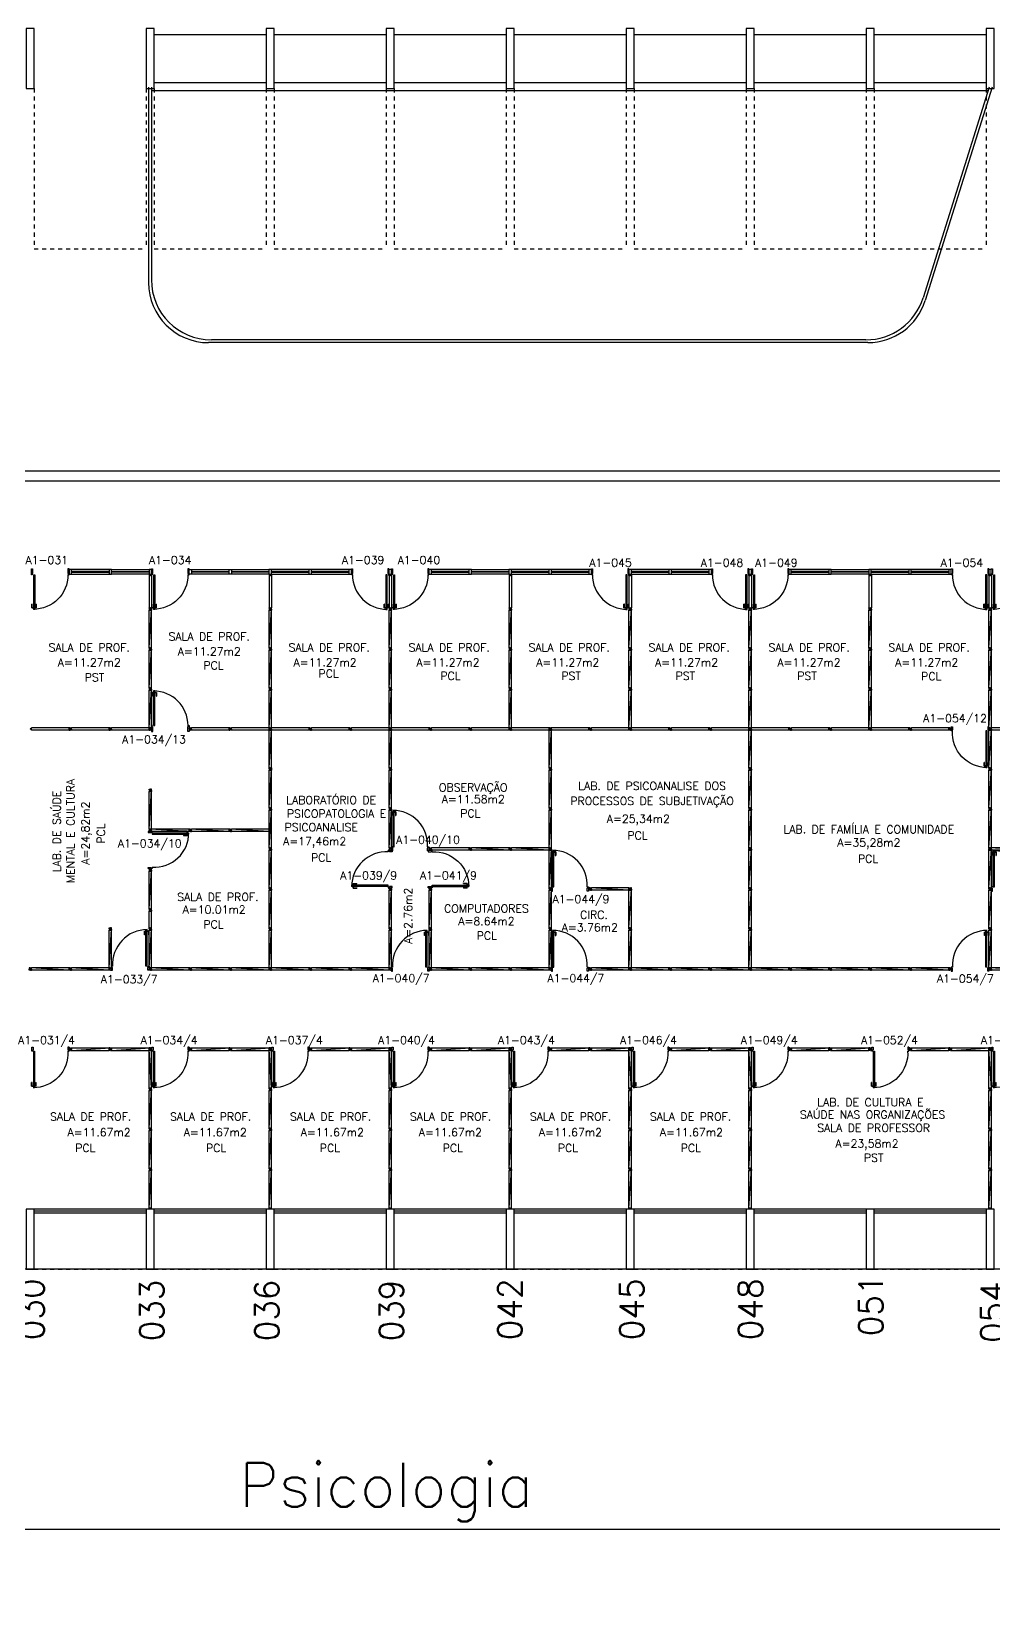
# Model space of a CAD drawing. Extents: x -31 to 207, y 425 to 518.
# Drawn here: x 12.32 to 36.37, y 427.33 to 466.76 of the extents above; entities that cross this region are included whole.
import ezdxf
from ezdxf.enums import TextEntityAlignment as Align

# ---------------------------------------------------------------- set-up
doc = ezdxf.new("R2010")
doc.units = 0
doc.header["$LTSCALE"] = 0.01
doc.header["$MEASUREMENT"] = 0
doc.header["$PDMODE"] = 34
doc.linetypes.add('HIDDEN2', pattern=[0.1875, 0.125, -0.0625])
doc.layers.get('0').update_dxf_attribs({"linetype": 'CONTINUOUS'})
doc.layers.get('DEFPOINTS').update_dxf_attribs({"linetype": 'CONTINUOUS'})
for name, color, linetype in [('AREA', 2, 'CONTINUOUS'), ('BANC', 2, 'CONTINUOUS'), ('DIV', 2, 'CONTINUOUS'), ('ESQ', 1, 'CONTINUOUS'), ('ESTR', 3, 'CONTINUOUS'), ('NOPILAR1', 2, 'CONTINUOUS'), ('PISO', 1, 'CONTINUOUS'), ('PROJ', 1, 'HIDDEN2'), ('TEXT_CENTRO_CUSTO', 1, 'CONTINUOUS'), ('TEXTO', 2, 'CONTINUOUS'), ('TEXTO-ENDEREÇO', 2, 'CONTINUOUS'), ('TEXTOCENTROCUSTO', 2, 'CONTINUOUS')]:
    doc.layers.add(name, color=color, linetype=linetype)
doc.styles.add('1', font='romans.shx')
doc.styles.add('NOPILAR', font='simplex.shx', dxfattribs={"height": 0.6})
doc.styles.add('UNB-100', font='simplex.shx', dxfattribs={"height": 0.2})
doc.styles.add('UNB-100-1', font='simplex.shx', dxfattribs={"height": 0.2})
doc.dimstyles.new('1-600', dxfattribs={"dimtxt": 1.1, "dimasz": 2.5, "dimexe": 2, "dimexo": 4, "dimgap": 0.2, "dimtad": 1, "dimdec": 0, "dimzin": 4, "dimdsep": 46, "dimlunit": 6, "dimtxsty": '1', "dimblk1": 'NONE', "dimblk2": 'NONE', "dimsah": 1, "dimcen": 0, "dimclrd": 2, "dimclre": 2, "dimclrt": 2, "dimadec": 0, "dimazin": 0, "dimtfac": 1, "dimtdec": 0, "dimtmove": 2, "dimatfit": 3, "dimldrblk": 'NONE', "dimfxl": 0, "dimtolj": 1, "dimtzin": 0, "dimarcsym": 0})

# ---------------------------------------------------------------- blocks, each defined once
blk = doc.blocks.new('PILAR-SLS')
for points in [[(0.003, -44.497), (0.203, -44.497), (0.203, -42.997), (0.003, -42.997)], [(0.003, -72.501), (0.003, -74.001), (0.203, -74.001), (0.203, -72.501)]]:
    blk.add_lwpolyline(points, close=True)
blk = doc.blocks.new('PDV2E-SLS')
at = {"layer": 'DIV'}
for p, q in [((0.023, 0.925), (0.063, 0.925)), ((0.023, 0.925), (0.023, 0.835)), ((0.033, 0.835), (0.023, 0.835)), ((0.033, 0.915), (0.063, 0.915)), ((0.033, 0.915), (0.033, 0.835)), ((0.065, 0.05), (0.065, 0.965)), ((0.095, 0.965), (0.065, 0.965)), ((0.095, 0.05), (0.095, 0.965)), ((0.138, 0.925), (0.097, 0.925)), ((0.128, 0.915), (0.097, 0.915)), ((0.128, 0.915), (0.128, 0.835)), ((0.128, 0.835), (0.137, 0.835)), ((0.138, 0.925), (0.138, 0.835)), ((0.049, 0.05), (0.029, 0.05)), ((0.029, 0.05), (0.029, 0.035)), ((0.029, 0.035), (0.029, -0.035)), ((0.049, 0.02), (0.049, 0.05)), ((0.049, 0.02), (0.059, 0.02)), ((0.059, -0.05), (0.059, 0.02)), ((0.065, 0.05), (0.095, 0.05)), ((0.928, -0.05), (0.928, 0.02)), ((0.938, 0.02), (0.928, 0.02)), ((0.938, 0.05), (0.958, 0.05)), ((0.938, 0.02), (0.938, 0.05)), ((0.958, 0.05), (0.958, 0.035)), ((0.958, 0.035), (0.958, -0.035)), ((0.029, -0.035), (0.029, -0.05)), ((0.029, -0.05), (0.059, -0.05)), ((0.958, -0.05), (0.928, -0.05)), ((0.958, -0.035), (0.958, -0.05))]:
    blk.add_line(p, q, dxfattribs=at)
blk.add_arc((0.062, 0.1), 0.865, 356.6786, 90, dxfattribs=at)
blk = doc.blocks.new('DIV-SLS')
for p, q in [((-0.0051, 0), (0.0051, 0)), ((0, -0.0051), (0, 0.0051)), ((0.0205, 0.006), (0.03, 0.006)), ((0.0205, -0.006), (0.0205, 0.006)), ((0.03, 0.03), (0.97, 0.03)), ((0.03, 0.03), (0.03, -0.03)), ((0.03, 0.009), (0.03, 0.027)), ((0.03, 0.005), (0.03, -0.005)), ((0.97, 0.03), (0.97, -0.03)), ((0.9795, 0.006), (0.97, 0.006)), ((0.97, 0.005), (0.97, -0.005)), ((0.9795, -0.006), (0.9795, 0.006)), ((1.0051, 0), (0.9949, 0)), ((0.9949, 0), (1.0051, 0)), ((1, -0.0051), (1, 0.0051)), ((0.0205, -0.006), (0.03, -0.006)), ((0.03, -0.03), (0.03, -0.009)), ((0.03, -0.009), (0.03, -0.027)), ((0.03, -0.03), (0.97, -0.03)), ((0.9795, -0.006), (0.97, -0.006))]:
    blk.add_line(p, q)
blk = doc.blocks.new('DIVMT-SLS')
for p, q in [((-0.03, 0.03), (-0.03, 0.006)), ((-0.008, 0.03), (-0.03, 0.03)), ((-0.0185, 0.006), (-0.03, 0.006)), ((-0.0185, -0.006), (-0.0185, 0.006)), ((-0.008, 0.03), (-0.008, 0.02)), ((-0.008, 0.02), (0.008, 0.02)), ((-0.0051, 0), (0.0051, 0)), ((0.0051, 0), (-0.0051, 0)), ((-0.0051, 0), (0.0051, 0)), ((0.97, -0.03), (0, 0.03)), ((0, -0.0051), (0, 0.0051)), ((0, 0.0051), (0, -0.0051)), ((0.008, 0.03), (0.008, 0.02)), ((0.008, 0.03), (0.03, 0.03)), ((0.0205, 0.006), (0.03, 0.006)), ((0.0205, -0.006), (0.0205, 0.006)), ((0.0205, 0.006), (0.0205, -0.006)), ((0.0205, 0.006), (0.03, 0.006)), ((0.97, 0.03), (0.03, 0.03)), ((0.03, 0.006), (0.03, 0.03)), ((0.03, -0.03), (0.03, 0.03)), ((0.03, -0.005), (0.03, 0.005)), ((0.97, 0.03), (0.97, 0.009)), ((0.97, 0.009), (0.97, 0.027)), ((0.9795, 0.006), (0.97, 0.006)), ((0.97, -0.005), (0.97, 0.005)), ((0.9795, 0.006), (0.9795, -0.006)), ((1.0051, 0), (0.9949, 0)), ((1, 0.0051), (1, -0.0051)), ((-0.0185, -0.006), (-0.03, -0.006)), ((-0.03, -0.03), (-0.03, -0.006)), ((-0.008, -0.03), (-0.03, -0.03)), ((-0.008, -0.03), (-0.008, -0.02)), ((-0.008, -0.02), (0.008, -0.02)), ((0.008, -0.03), (0.008, -0.02)), ((0.008, -0.03), (0.03, -0.03)), ((0.0205, -0.006), (0.03, -0.006)), ((0.0205, -0.006), (0.03, -0.006)), ((0.03, -0.006), (0.03, -0.03)), ((0.97, -0.03), (0.03, -0.03)), ((0.9795, -0.006), (0.97, -0.006)), ((0.97, -0.009), (0.97, -0.027))]:
    blk.add_line(p, q)
blk = doc.blocks.new('PDV1E-SLS')
at = {"layer": 'DIV'}
for p, q in [((-0.94, 0.075), (-0.91, 0.075)), ((-0.94, 0.06), (-0.94, 0.075)), ((-0.94, -0.06), (-0.94, 0.06)), ((-0.91, 0.075), (-0.91, -0.045)), ((0, 0.075), (-0.03, 0.075)), ((-0.03, 0.075), (-0.03, -0.045)), ((0, 0.06), (0, 0.075)), ((0, -0.06), (0, 0.06)), ((0, 0), (0.012, 0)), ((-0.94, -0.075), (-0.94, -0.06)), ((-0.92, -0.075), (-0.94, -0.075)), ((-0.92, -0.045), (-0.92, -0.075)), ((-0.92, -0.045), (-0.91, -0.045)), ((-0.082, -0.075), (-0.082, -0.94)), ((-0.052, -0.075), (-0.082, -0.075)), ((-0.052, -0.075), (-0.052, -0.94)), ((-0.02, -0.045), (-0.03, -0.045)), ((-0.02, -0.045), (-0.02, -0.075)), ((-0.02, -0.075), (0, -0.075)), ((0, -0.075), (0, -0.06)), ((-0.114, -0.81), (-0.124, -0.81)), ((-0.124, -0.9), (-0.124, -0.81)), ((-0.124, -0.9), (-0.084, -0.9)), ((-0.114, -0.89), (-0.114, -0.81)), ((-0.114, -0.89), (-0.084, -0.89)), ((-0.082, -0.94), (-0.052, -0.94)), ((-0.019, -0.89), (-0.049, -0.89)), ((-0.009, -0.9), (-0.049, -0.9)), ((-0.019, -0.81), (-0.009, -0.81)), ((-0.019, -0.89), (-0.019, -0.81)), ((-0.009, -0.9), (-0.009, -0.81))]:
    blk.add_line(p, q, dxfattribs=at)
blk.add_arc((-0.048, -0.075), 0.865, 180, 270, dxfattribs=at)
blk = doc.blocks.new('MTINI-SLS')
for p, q in [((-0.005, 0), (0.005, 0)), ((0, 0.001), (0, 0.02)), ((0.008, 0.02), (0, 0.02)), ((0, -0.005), (0, 0.005)), ((0, -0.02), (0, 0.001)), ((0.008, 0.03), (0.03, 0.03)), ((0.008, 0.03), (0.008, 0.02)), ((0.02, 0.006), (0.02, -0.006)), ((0.02, 0.006), (0.03, 0.006)), ((0.02, -0.004), (0.02, 0.004)), ((0.023, 0.006), (0.03, 0.006)), ((0.03, 0.006), (0.03, 0.03)), ((0, -0.02), (0.008, -0.02)), ((0.008, -0.03), (0.008, -0.02)), ((0.008, -0.03), (0.03, -0.03)), ((0.02, -0.006), (0.03, -0.006)), ((0.023, -0.006), (0.03, -0.006)), ((0.03, -0.006), (0.03, -0.03))]:
    blk.add_line(p, q)
blk = doc.blocks.new('A$C4205519C')
at = {"layer": 'DIV'}
for p, q in [((0, 0.038), (0, 0.06)), ((0.024, 0.06), (0, 0.06)), ((0, 0.038), (0.01, 0.038)), ((0, 0.022), (0, 0)), ((0, 0.022), (0.01, 0.022)), ((0, 0), (0.024, 0)), ((0.01, 0.022), (0.01, 0.038)), ((0.024, 0.051), (0.024, 0.06)), ((0.024, 0.051), (0.024, 0.06)), ((0.024, 0.051), (0.036, 0.051)), ((0.036, 0.051), (0.024, 0.051)), ((0.036, 0.012), (0.024, 0.012)), ((0.024, 0.012), (0.024, 0)), ((0.025, 0.03), (0.035, 0.03)), ((0.035, 0.03), (0.025, 0.03)), ((0.03, 0.025), (0.03, 0.035)), ((0.03, 0.035), (0.03, 0.025)), ((0.03, 0.025), (0.03, 0.035)), ((0.036, 0.051), (0.036, 0.06)), ((0.036, 0.051), (0.036, 0.06)), ((0.036, 0.06), (0.06, 0.06)), ((0.036, 0.012), (0.036, 0)), ((0.06, 0), (0.036, 0)), ((0.05, 0.022), (0.05, 0.038)), ((0.06, 0.038), (0.05, 0.038)), ((0.06, 0.022), (0.05, 0.022)), ((0.06, 0.038), (0.06, 0.06)), ((0.06, 0.022), (0.06, 0))]:
    blk.add_line(p, q, dxfattribs=at)
blk = doc.blocks.new('PDV2D-SLS')
at = {"layer": 'DIV'}
for p, q in [((0.03, 0.05), (0.06, 0.05)), ((0.03, 0.035), (0.03, 0.05)), ((0.03, -0.035), (0.03, 0.035)), ((0.06, 0.05), (0.06, -0.02)), ((0.941, 0.05), (0.941, -0.02)), ((0.971, 0.05), (0.941, 0.05)), ((0.971, 0.035), (0.971, 0.05)), ((0.971, -0.035), (0.971, 0.035)), ((0.03, -0.05), (0.03, -0.035)), ((0.05, -0.05), (0.03, -0.05)), ((0.05, -0.02), (0.06, -0.02)), ((0.05, -0.02), (0.05, -0.05)), ((0.079, -0.05), (0.109, -0.05)), ((0.079, -0.05), (0.079, -0.965)), ((0.109, -0.05), (0.109, -0.965)), ((0.951, -0.02), (0.941, -0.02)), ((0.951, -0.02), (0.951, -0.05)), ((0.951, -0.05), (0.971, -0.05)), ((0.971, -0.05), (0.971, -0.035)), ((0.036, -0.925), (0.036, -0.835)), ((0.046, -0.835), (0.036, -0.835)), ((0.036, -0.925), (0.076, -0.925)), ((0.046, -0.915), (0.046, -0.835)), ((0.046, -0.915), (0.076, -0.915)), ((0.109, -0.965), (0.079, -0.965)), ((0.141, -0.915), (0.111, -0.915)), ((0.151, -0.925), (0.111, -0.925)), ((0.141, -0.915), (0.141, -0.835)), ((0.141, -0.835), (0.151, -0.835)), ((0.151, -0.925), (0.151, -0.835))]:
    blk.add_line(p, q, dxfattribs=at)
blk.add_arc((0.076, -0.1), 0.865, 270, 3.3214, dxfattribs=at)
blk = doc.blocks.new('MTT-SLS')
for p, q in [((-0.008, 0.03), (-0.03, 0.03)), ((-0.03, 0.03), (-0.03, 0.006)), ((-0.0185, 0.006), (-0.03, 0.006)), ((-0.0185, -0.006), (-0.0185, 0.006)), ((-0.008, 0.03), (-0.008, 0.02)), ((-0.008, 0.02), (0.008, 0.02)), ((-0.0051, 0), (0.0051, 0)), ((0, -0.0051), (0, 0.0051)), ((0.008, 0.03), (0.03, 0.03)), ((0.008, 0.03), (0.008, 0.02)), ((0.0205, -0.006), (0.0205, 0.006)), ((0.0205, 0.006), (0.03, 0.006)), ((0.03, 0.006), (0.03, 0.03)), ((-0.03, -0.03), (-0.03, -0.006)), ((-0.0185, -0.006), (-0.03, -0.006)), ((-0.008, -0.03), (-0.03, -0.03)), ((-0.008, -0.02), (0.008, -0.02)), ((-0.008, -0.03), (-0.008, -0.02)), ((0.008, -0.03), (0.008, -0.02)), ((0.008, -0.03), (0.03, -0.03)), ((0.0205, -0.006), (0.03, -0.006)), ((0.03, -0.006), (0.03, -0.03))]:
    blk.add_line(p, q)
blk = doc.blocks.new('*D41')
at = {"color": 2, "linetype": 'ByBlock'}
for p, q in [((-17.81, 431.827), (-17.81, 427.327)), ((60.19, 431.827), (60.19, 427.327)), ((60.19, 429.327), (-17.81, 429.327))]:
    blk.add_line(p, q, dxfattribs=at)
at = {"layer": 'DEFPOINTS', "color": 0, "linetype": 'ByBlock'}
for p in [(-17.81, 435.827), (60.19, 435.827), (-17.81, 429.327)]:
    blk.add_point(p, dxfattribs=at)
at = {"color": 2, "linetype": 'ByBlock', "insert": (21.19, 430.26), "char_height": 1.1, "attachment_point": 5, "rotation": 360, "style": '1'}
blk.add_mtext('\\A1;Psicologia', dxfattribs=at)
blk = doc.blocks.new('_NONE')
at = {"color": 0, "linetype": 'ByBlock'}
blk.add_circle((0, 0), 0.25, dxfattribs=at)

msp = doc.modelspace()

# ---------------------------------------------------------------- linework, layer by layer
at = {"layer": 'BANC'}
for p, q in [((198.406, 455.772), (-17.61, 455.772)), ((198.406, 455.522), (-17.61, 455.522))]:
    msp.add_line(p, q, dxfattribs=at)
at = {"layer": 'DIV'}
for p, q in [((13.259, 453.317), (13.259, 453.198)), ((13.319, 453.317), (13.259, 453.317)), ((13.259, 453.317), (13.259, 453.198)), ((13.319, 453.317), (13.259, 453.317)), ((13.259, 453.197), (13.319, 453.197)), ((13.259, 453.197), (13.319, 453.197)), ((13.259, 453.197), (13.319, 453.197)), ((13.319, 453.197), (13.319, 453.317)), ((13.319, 453.197), (13.319, 453.317)), ((13.319, 453.251), (14.259, 453.251)), ((13.319, 453.197), (14.259, 453.197)), ((14.259, 453.317), (13.32, 453.317)), ((14.259, 453.263), (13.32, 453.263)), ((14.259, 453.317), (14.259, 453.198)), ((14.319, 453.317), (14.259, 453.317)), ((14.259, 453.317), (14.259, 453.198)), ((14.319, 453.317), (14.259, 453.317)), ((14.259, 453.197), (14.319, 453.197)), ((14.259, 453.197), (14.319, 453.197)), ((14.259, 453.197), (14.319, 453.197)), ((14.319, 453.197), (14.319, 453.317)), ((14.319, 453.197), (14.319, 453.317)), ((14.319, 453.317), (15.258, 453.317)), ((14.319, 453.263), (15.258, 453.263)), ((15.259, 453.251), (14.319, 453.251)), ((15.259, 453.197), (14.319, 453.197)), ((15.259, 453.317), (15.259, 453.198)), ((15.319, 453.317), (15.259, 453.317)), ((15.259, 453.317), (15.259, 453.198)), ((15.319, 453.317), (15.259, 453.317)), ((15.259, 453.197), (15.319, 453.197)), ((15.259, 453.197), (15.319, 453.197)), ((15.259, 453.197), (15.319, 453.197)), ((15.26, 453.168), (15.26, 452.36)), ((15.26, 453.168), (15.281, 453.168)), ((15.32, 453.168), (15.26, 453.168)), ((15.281, 453.168), (15.263, 453.168)), ((15.284, 453.177), (15.284, 453.168)), ((15.284, 453.177), (15.296, 453.177)), ((15.295, 453.168), (15.285, 453.168)), ((15.296, 453.177), (15.296, 453.168)), ((15.299, 453.168), (15.317, 453.168)), ((15.319, 453.197), (15.319, 453.317)), ((15.319, 453.197), (15.319, 453.317)), ((15.32, 453.168), (15.32, 452.36)), ((16.26, 453.197), (16.26, 453.317)), ((16.26, 453.317), (16.32, 453.317)), ((16.26, 453.197), (16.26, 453.317)), ((16.26, 453.317), (16.32, 453.317)), ((16.32, 453.197), (16.26, 453.197)), ((16.32, 453.197), (16.26, 453.197)), ((16.32, 453.197), (16.26, 453.197)), ((16.32, 453.317), (16.32, 453.198)), ((16.32, 453.317), (16.32, 453.198)), ((16.32, 453.317), (17.259, 453.317)), ((16.32, 453.263), (17.259, 453.263)), ((17.26, 453.251), (16.32, 453.251)), ((17.26, 453.197), (16.32, 453.197)), ((17.26, 453.197), (17.26, 453.317)), ((17.26, 453.317), (17.32, 453.317)), ((17.26, 453.197), (17.26, 453.317)), ((17.26, 453.317), (17.32, 453.317)), ((17.32, 453.197), (17.26, 453.197)), ((17.32, 453.197), (17.26, 453.197)), ((17.32, 453.197), (17.26, 453.197)), ((17.32, 453.317), (17.32, 453.198)), ((17.32, 453.317), (17.32, 453.198)), ((17.32, 453.317), (18.259, 453.317)), ((17.32, 453.263), (18.259, 453.263)), ((18.26, 453.251), (17.32, 453.251)), ((18.26, 453.197), (17.32, 453.197)), ((18.259, 453.317), (18.259, 453.198)), ((18.319, 453.317), (18.259, 453.317)), ((18.259, 453.317), (18.259, 453.198)), ((18.319, 453.317), (18.259, 453.317)), ((18.259, 453.197), (18.319, 453.197)), ((18.259, 453.197), (18.319, 453.197)), ((18.259, 453.197), (18.319, 453.197)), ((18.26, 453.168), (18.26, 452.36)), ((18.26, 453.168), (18.281, 453.168)), ((18.32, 453.168), (18.26, 453.168)), ((18.281, 453.168), (18.263, 453.168)), ((18.284, 453.177), (18.284, 453.168)), ((18.284, 453.177), (18.296, 453.177)), ((18.295, 453.168), (18.285, 453.168)), ((18.296, 453.177), (18.296, 453.168)), ((18.299, 453.168), (18.317, 453.168)), ((18.319, 453.197), (18.319, 453.317)), ((18.319, 453.197), (18.319, 453.317)), ((18.319, 453.251), (19.259, 453.251)), ((18.319, 453.197), (19.259, 453.197)), ((19.259, 453.317), (18.32, 453.317)), ((19.259, 453.263), (18.32, 453.263)), ((18.32, 453.168), (18.32, 452.36)), ((19.259, 453.317), (19.259, 453.198)), ((19.319, 453.317), (19.259, 453.317)), ((19.259, 453.317), (19.259, 453.198)), ((19.319, 453.317), (19.259, 453.317)), ((19.259, 453.197), (19.319, 453.197)), ((19.259, 453.197), (19.319, 453.197)), ((19.259, 453.197), (19.319, 453.197)), ((19.319, 453.197), (19.319, 453.317)), ((19.319, 453.197), (19.319, 453.317)), ((19.319, 453.251), (20.259, 453.251)), ((19.319, 453.197), (20.259, 453.197)), ((20.259, 453.317), (19.32, 453.317)), ((20.259, 453.263), (19.32, 453.263)), ((20.259, 453.317), (20.259, 453.198)), ((20.319, 453.317), (20.259, 453.317)), ((20.259, 453.317), (20.259, 453.198)), ((20.319, 453.317), (20.259, 453.317)), ((20.259, 453.197), (20.319, 453.197)), ((20.259, 453.197), (20.319, 453.197)), ((20.259, 453.197), (20.319, 453.197)), ((20.319, 453.197), (20.319, 453.317)), ((20.319, 453.197), (20.319, 453.317)), ((21.259, 453.317), (21.259, 453.198)), ((21.319, 453.317), (21.259, 453.317)), ((21.259, 453.317), (21.259, 453.198)), ((21.319, 453.317), (21.259, 453.317)), ((21.259, 453.197), (21.319, 453.197)), ((21.259, 453.197), (21.319, 453.197)), ((21.259, 453.197), (21.319, 453.197)), ((21.26, 453.168), (21.26, 452.36)), ((21.26, 453.168), (21.281, 453.168)), ((21.32, 453.168), (21.26, 453.168)), ((21.281, 453.168), (21.263, 453.168)), ((21.284, 453.177), (21.284, 453.168)), ((21.284, 453.177), (21.296, 453.177)), ((21.295, 453.168), (21.285, 453.168)), ((21.296, 453.177), (21.296, 453.168)), ((21.299, 453.168), (21.317, 453.168)), ((21.319, 453.197), (21.319, 453.317)), ((21.319, 453.197), (21.319, 453.317)), ((21.32, 453.168), (21.32, 452.36)), ((22.259, 453.317), (22.259, 453.198)), ((22.319, 453.317), (22.259, 453.317)), ((22.259, 453.317), (22.259, 453.198)), ((22.319, 453.317), (22.259, 453.317)), ((22.259, 453.197), (22.319, 453.197)), ((22.259, 453.197), (22.319, 453.197)), ((22.259, 453.197), (22.319, 453.197)), ((22.319, 453.197), (22.319, 453.317)), ((22.319, 453.197), (22.319, 453.317)), ((22.319, 453.251), (23.259, 453.251)), ((22.319, 453.197), (23.259, 453.197)), ((23.259, 453.317), (22.32, 453.317)), ((23.259, 453.263), (22.32, 453.263)), ((23.259, 453.317), (23.259, 453.198)), ((23.319, 453.317), (23.259, 453.317)), ((23.259, 453.317), (23.259, 453.198)), ((23.319, 453.317), (23.259, 453.317)), ((23.259, 453.197), (23.319, 453.197)), ((23.259, 453.197), (23.319, 453.197)), ((23.259, 453.197), (23.319, 453.197)), ((23.319, 453.197), (23.319, 453.317)), ((23.319, 453.197), (23.319, 453.317)), ((23.319, 453.317), (24.258, 453.317)), ((23.319, 453.263), (24.258, 453.263)), ((24.259, 453.251), (23.319, 453.251)), ((24.259, 453.197), (23.319, 453.197)), ((24.319, 453.317), (24.259, 453.317)), ((24.259, 453.317), (24.259, 453.198)), ((24.319, 453.317), (24.259, 453.317)), ((24.259, 453.317), (24.259, 453.198)), ((24.259, 453.197), (24.319, 453.197)), ((24.259, 453.197), (24.319, 453.197)), ((24.259, 453.197), (24.319, 453.197)), ((24.26, 453.168), (24.26, 452.36)), ((24.26, 453.168), (24.281, 453.168)), ((24.32, 453.168), (24.26, 453.168)), ((24.26, 453.168), (24.26, 452.36)), ((24.281, 453.168), (24.263, 453.168)), ((24.284, 453.177), (24.284, 453.168)), ((24.284, 453.177), (24.296, 453.177)), ((24.295, 453.168), (24.285, 453.168)), ((24.296, 453.177), (24.296, 453.168)), ((24.299, 453.168), (24.317, 453.168)), ((24.319, 453.197), (24.319, 453.317)), ((24.319, 453.197), (24.319, 453.317)), ((24.319, 453.251), (25.259, 453.251)), ((24.319, 453.197), (25.259, 453.197)), ((25.259, 453.317), (24.32, 453.317)), ((25.259, 453.263), (24.32, 453.263)), ((24.32, 453.168), (24.32, 452.36)), ((25.319, 453.317), (25.259, 453.317)), ((25.259, 453.317), (25.259, 453.198)), ((25.319, 453.317), (25.259, 453.317)), ((25.259, 453.317), (25.259, 453.198)), ((25.259, 453.197), (25.319, 453.197)), ((25.259, 453.197), (25.319, 453.197)), ((25.259, 453.197), (25.319, 453.197)), ((25.319, 453.197), (25.319, 453.317)), ((25.319, 453.197), (25.319, 453.317)), ((25.319, 453.251), (26.259, 453.251)), ((25.319, 453.197), (26.259, 453.197)), ((26.259, 453.317), (25.32, 453.317)), ((26.259, 453.263), (25.32, 453.263)), ((26.319, 453.317), (26.259, 453.317)), ((26.259, 453.317), (26.259, 453.198)), ((26.319, 453.317), (26.259, 453.317)), ((26.259, 453.317), (26.259, 453.198)), ((26.259, 453.197), (26.319, 453.197)), ((26.259, 453.197), (26.319, 453.197)), ((26.259, 453.197), (26.319, 453.197)), ((26.319, 453.197), (26.319, 453.317)), ((26.319, 453.197), (26.319, 453.317)), ((27.319, 453.317), (27.259, 453.317)), ((27.259, 453.317), (27.259, 453.198)), ((27.319, 453.317), (27.259, 453.317)), ((27.259, 453.317), (27.259, 453.198)), ((27.259, 453.197), (27.319, 453.197)), ((27.259, 453.197), (27.319, 453.197)), ((27.259, 453.197), (27.319, 453.197)), ((27.26, 453.168), (27.26, 452.36)), ((27.32, 453.168), (27.26, 453.168)), ((27.26, 453.168), (27.281, 453.168)), ((27.26, 453.168), (27.26, 452.36)), ((27.281, 453.168), (27.263, 453.168)), ((27.284, 453.177), (27.296, 453.177)), ((27.284, 453.177), (27.284, 453.168)), ((27.295, 453.168), (27.285, 453.168)), ((27.296, 453.177), (27.296, 453.168)), ((27.299, 453.168), (27.317, 453.168)), ((27.319, 453.197), (27.319, 453.317)), ((27.319, 453.197), (27.319, 453.317)), ((27.319, 453.251), (28.259, 453.251)), ((27.319, 453.197), (28.259, 453.197)), ((28.259, 453.317), (27.32, 453.317)), ((28.259, 453.263), (27.32, 453.263)), ((27.32, 453.168), (27.32, 452.36)), ((28.319, 453.317), (28.259, 453.317)), ((28.259, 453.317), (28.259, 453.198)), ((28.319, 453.317), (28.259, 453.317)), ((28.259, 453.317), (28.259, 453.198)), ((28.259, 453.197), (28.319, 453.197)), ((28.259, 453.197), (28.319, 453.197)), ((28.259, 453.197), (28.319, 453.197)), ((28.319, 453.197), (28.319, 453.317)), ((28.319, 453.197), (28.319, 453.317)), ((28.319, 453.251), (29.259, 453.251)), ((28.319, 453.197), (29.259, 453.197)), ((29.259, 453.317), (28.32, 453.317)), ((29.259, 453.263), (28.32, 453.263)), ((29.319, 453.317), (29.259, 453.317)), ((29.259, 453.317), (29.259, 453.198)), ((29.319, 453.317), (29.259, 453.317)), ((29.259, 453.317), (29.259, 453.198)), ((29.259, 453.197), (29.319, 453.197)), ((29.259, 453.197), (29.319, 453.197)), ((29.259, 453.197), (29.319, 453.197)), ((29.319, 453.197), (29.319, 453.317)), ((29.319, 453.197), (29.319, 453.317)), ((30.319, 453.317), (30.259, 453.317)), ((30.259, 453.317), (30.259, 453.198)), ((30.319, 453.317), (30.259, 453.317)), ((30.259, 453.317), (30.259, 453.198)), ((30.259, 453.197), (30.319, 453.197)), ((30.259, 453.197), (30.319, 453.197)), ((30.259, 453.197), (30.319, 453.197)), ((30.26, 453.168), (30.26, 452.36)), ((30.32, 453.168), (30.26, 453.168)), ((30.26, 453.168), (30.281, 453.168)), ((30.26, 453.168), (30.26, 452.36)), ((30.281, 453.168), (30.263, 453.168)), ((30.284, 453.177), (30.296, 453.177)), ((30.284, 453.177), (30.284, 453.168)), ((30.295, 453.168), (30.285, 453.168)), ((30.296, 453.177), (30.296, 453.168)), ((30.299, 453.168), (30.317, 453.168)), ((30.319, 453.197), (30.319, 453.317)), ((30.319, 453.197), (30.319, 453.317)), ((30.32, 453.168), (30.32, 452.36)), ((31.319, 453.317), (31.259, 453.317)), ((31.259, 453.317), (31.259, 453.198)), ((31.319, 453.317), (31.259, 453.317)), ((31.259, 453.317), (31.259, 453.198)), ((31.259, 453.197), (31.319, 453.197)), ((31.259, 453.197), (31.319, 453.197)), ((31.259, 453.197), (31.319, 453.197)), ((31.319, 453.197), (31.319, 453.317)), ((31.319, 453.197), (31.319, 453.317)), ((31.319, 453.251), (32.259, 453.251)), ((31.319, 453.197), (32.259, 453.197)), ((32.259, 453.317), (31.32, 453.317)), ((32.259, 453.263), (31.32, 453.263)), ((32.319, 453.317), (32.259, 453.317)), ((32.259, 453.317), (32.259, 453.198)), ((32.319, 453.317), (32.259, 453.317)), ((32.259, 453.317), (32.259, 453.198)), ((32.259, 453.197), (32.319, 453.197)), ((32.259, 453.197), (32.319, 453.197)), ((32.259, 453.197), (32.319, 453.197)), ((32.319, 453.197), (32.319, 453.317)), ((32.319, 453.197), (32.319, 453.317)), ((32.319, 453.317), (33.258, 453.317)), ((32.319, 453.263), (33.258, 453.263)), ((33.259, 453.251), (32.319, 453.251)), ((33.259, 453.197), (32.319, 453.197)), ((33.319, 453.317), (33.259, 453.317)), ((33.259, 453.317), (33.259, 453.198)), ((33.319, 453.317), (33.259, 453.317)), ((33.259, 453.317), (33.259, 453.198)), ((33.259, 453.197), (33.319, 453.197)), ((33.259, 453.197), (33.319, 453.197)), ((33.259, 453.197), (33.319, 453.197)), ((33.26, 453.168), (33.26, 452.36)), ((33.32, 453.168), (33.26, 453.168)), ((33.26, 453.168), (33.281, 453.168)), ((33.26, 453.168), (33.26, 452.36)), ((33.281, 453.168), (33.263, 453.168)), ((33.284, 453.177), (33.296, 453.177)), ((33.284, 453.177), (33.284, 453.168)), ((33.295, 453.168), (33.285, 453.168)), ((33.296, 453.177), (33.296, 453.168)), ((33.299, 453.168), (33.317, 453.168)), ((33.319, 453.197), (33.319, 453.317)), ((33.319, 453.197), (33.319, 453.317)), ((33.319, 453.251), (34.259, 453.251)), ((33.319, 453.197), (34.259, 453.197)), ((34.259, 453.317), (33.32, 453.317)), ((34.259, 453.263), (33.32, 453.263)), ((33.32, 453.168), (33.32, 452.36)), ((34.319, 453.317), (34.259, 453.317)), ((34.259, 453.317), (34.259, 453.198)), ((34.319, 453.317), (34.259, 453.317)), ((34.259, 453.317), (34.259, 453.198)), ((34.259, 453.197), (34.319, 453.197)), ((34.259, 453.197), (34.319, 453.197)), ((34.259, 453.197), (34.319, 453.197)), ((34.319, 453.197), (34.319, 453.317)), ((34.319, 453.197), (34.319, 453.317)), ((34.319, 453.251), (35.259, 453.251)), ((34.319, 453.197), (35.259, 453.197)), ((35.259, 453.317), (34.32, 453.317)), ((35.259, 453.263), (34.32, 453.263)), ((35.319, 453.317), (35.259, 453.317)), ((35.259, 453.317), (35.259, 453.198)), ((35.319, 453.317), (35.259, 453.317)), ((35.259, 453.317), (35.259, 453.198)), ((35.259, 453.197), (35.319, 453.197)), ((35.259, 453.197), (35.319, 453.197)), ((35.259, 453.197), (35.319, 453.197)), ((35.319, 453.197), (35.319, 453.317)), ((35.319, 453.197), (35.319, 453.317)), ((36.319, 453.317), (36.259, 453.317)), ((36.259, 453.317), (36.259, 453.198)), ((36.319, 453.317), (36.259, 453.317)), ((36.259, 453.317), (36.259, 453.198)), ((36.259, 453.197), (36.319, 453.197)), ((36.259, 453.197), (36.319, 453.197)), ((36.259, 453.197), (36.319, 453.197)), ((36.26, 453.168), (36.26, 452.36)), ((36.32, 453.168), (36.26, 453.168)), ((36.26, 453.168), (36.281, 453.168)), ((36.26, 453.168), (36.26, 452.36)), ((36.281, 453.168), (36.263, 453.168)), ((36.284, 453.177), (36.296, 453.177)), ((36.284, 453.177), (36.284, 453.168)), ((36.295, 453.168), (36.285, 453.168)), ((36.296, 453.177), (36.296, 453.168)), ((36.299, 453.168), (36.317, 453.168)), ((36.319, 453.197), (36.319, 453.317)), ((36.319, 453.197), (36.319, 453.317)), ((36.32, 453.168), (36.32, 452.36)), ((36.259, 448.675), (36.259, 448.556)), ((15.26, 444.838), (15.284, 444.838)), ((15.26, 444.816), (15.26, 444.838)), ((15.26, 444.816), (15.27, 444.816)), ((15.26, 444.8), (15.26, 444.778)), ((15.26, 444.8), (15.27, 444.8)), ((15.26, 444.778), (15.32, 444.778)), ((15.284, 444.778), (15.26, 444.778)), ((15.26, 444.36), (15.26, 444.778)), ((15.27, 444.816), (15.27, 444.8)), ((15.284, 444.827), (15.284, 444.838)), ((15.284, 444.827), (15.296, 444.827)), ((15.295, 444.808), (15.284, 444.808)), ((15.284, 444.808), (15.295, 444.808)), ((15.284, 444.788), (15.284, 444.778)), ((15.296, 444.788), (15.284, 444.788)), ((15.284, 444.788), (15.284, 444.778)), ((15.284, 444.788), (15.296, 444.788)), ((15.285, 444.778), (15.295, 444.778)), ((15.29, 444.814), (15.29, 444.803)), ((15.29, 444.803), (15.29, 444.814)), ((15.29, 444.814), (15.29, 444.803)), ((15.32, 444.838), (15.296, 444.838)), ((15.296, 444.827), (15.296, 444.838)), ((15.296, 444.788), (15.296, 444.778)), ((15.296, 444.788), (15.296, 444.778)), ((15.296, 444.778), (15.32, 444.778)), ((15.31, 444.816), (15.31, 444.8)), ((15.32, 444.816), (15.31, 444.816)), ((15.32, 444.8), (15.31, 444.8)), ((15.32, 444.816), (15.32, 444.838)), ((15.32, 444.8), (15.32, 444.778)), ((15.32, 444.36), (15.32, 444.778)), ((15.26, 444.36), (15.32, 444.36)), ((15.281, 444.36), (15.263, 444.36)), ((15.284, 444.351), (15.284, 444.36)), ((15.296, 444.351), (15.284, 444.351)), ((15.295, 444.33), (15.284, 444.33)), ((15.285, 444.36), (15.295, 444.36)), ((15.29, 444.325), (15.29, 444.336)), ((15.296, 444.351), (15.296, 444.36)), ((15.32, 444.36), (15.299, 444.36)), ((15.299, 444.36), (15.317, 444.36))]:
    msp.add_line(p, q, dxfattribs=at)
at = {"layer": 'ESQ'}
for p, q in [((15.19, 437.327), (12.39, 437.327)), ((15.19, 437.277), (12.39, 437.277)), ((18.19, 437.327), (15.39, 437.327)), ((18.19, 437.277), (15.39, 437.277)), ((21.19, 437.327), (18.39, 437.327)), ((21.19, 437.277), (18.39, 437.277)), ((24.19, 437.327), (21.39, 437.327)), ((24.19, 437.277), (21.39, 437.277)), ((27.19, 437.327), (24.39, 437.327)), ((27.19, 437.277), (24.39, 437.277)), ((30.19, 437.327), (27.39, 437.327)), ((30.19, 437.277), (27.39, 437.277)), ((33.19, 437.327), (30.39, 437.327)), ((33.19, 437.277), (30.39, 437.277)), ((36.19, 437.327), (33.39, 437.327)), ((36.19, 437.277), (33.39, 437.277)), ((15.19, 437.227), (12.39, 437.227)), ((18.19, 437.227), (15.39, 437.227)), ((21.19, 437.227), (18.39, 437.227)), ((24.19, 437.227), (21.39, 437.227)), ((27.19, 437.227), (24.39, 437.227)), ((30.19, 437.227), (27.39, 437.227)), ((33.19, 437.227), (30.39, 437.227)), ((36.19, 437.227), (33.39, 437.227))]:
    msp.add_line(p, q, dxfattribs=at)
at = {"layer": 'PISO'}
for p, q in [((15.39, 466.681), (18.19, 466.681)), ((18.39, 466.681), (21.19, 466.681)), ((21.39, 466.681), (24.19, 466.681)), ((24.39, 466.681), (27.19, 466.681)), ((27.39, 466.681), (30.19, 466.681)), ((30.39, 466.681), (33.19, 466.681)), ((33.39, 466.681), (36.19, 466.681)), ((15.249, 465.366), (15.249, 460.483)), ((15.319, 465.366), (15.319, 460.553)), ((15.319, 465.281), (36.241, 465.281)), ((15.39, 465.481), (18.19, 465.481)), ((18.39, 465.481), (21.19, 465.481)), ((21.39, 465.481), (24.19, 465.481)), ((24.39, 465.481), (27.19, 465.481)), ((27.39, 465.481), (30.19, 465.481)), ((27.39, 465.331), (27.39, 465.281)), ((30.39, 465.481), (33.19, 465.481)), ((33.19, 465.331), (33.19, 465.281)), ((33.39, 465.481), (36.19, 465.481)), ((36.268, 465.366), (34.615, 460.103)), ((36.341, 465.366), (34.666, 460.033)), ((33.235, 458.983), (16.749, 458.983)), ((33.184, 459.053), (16.819, 459.053)), ((45.19, 435.827), (-17.61, 435.827))]:
    msp.add_line(p, q, dxfattribs=at)
for centre, start_param, end_param in [((16.819, 460.553), 0.785398, 2.356194), ((16.749, 460.483), 0.785398, 2.356194), ((33.184, 460.553), 2.356194, 3.622619), ((33.235, 460.483), 2.356194, 3.622619)]:
    msp.add_ellipse(centre, major_axis=(-1.061, 1.061), ratio=1, start_param=start_param, end_param=end_param, dxfattribs=at)
at = {"layer": 'PROJ'}
for p, q in [((12.39, 465.331), (12.39, 461.331)), ((15.19, 465.331), (15.19, 461.331)), ((15.39, 465.331), (15.39, 461.331)), ((18.19, 465.331), (18.19, 461.331)), ((18.39, 465.331), (18.39, 461.331)), ((21.19, 465.331), (21.19, 461.331)), ((21.39, 465.331), (21.39, 461.331)), ((24.19, 465.331), (24.19, 461.331)), ((24.39, 465.331), (24.39, 461.331)), ((27.19, 465.331), (27.19, 461.331)), ((27.39, 465.331), (27.39, 461.331)), ((30.19, 465.331), (30.19, 461.331)), ((30.39, 465.331), (30.39, 461.331)), ((33.19, 465.331), (33.19, 461.331)), ((33.39, 465.331), (33.39, 461.331)), ((36.19, 465.331), (36.19, 461.331)), ((12.39, 461.331), (15.19, 461.331)), ((15.39, 461.331), (18.19, 461.331)), ((18.39, 461.331), (21.19, 461.331)), ((21.39, 461.331), (24.19, 461.331)), ((24.39, 461.331), (27.19, 461.331)), ((27.39, 461.331), (30.19, 461.331)), ((30.39, 461.331), (33.19, 461.331)), ((33.39, 461.331), (36.19, 461.331)), ((12.39, 435.827), (15.19, 435.827)), ((15.39, 435.827), (18.19, 435.827)), ((18.39, 435.827), (21.19, 435.827)), ((21.39, 435.827), (24.19, 435.827)), ((24.39, 435.827), (27.19, 435.827)), ((27.39, 435.827), (30.19, 435.827)), ((30.39, 435.827), (33.19, 435.827)), ((33.39, 435.827), (36.19, 435.827))]:
    msp.add_line(p, q, dxfattribs=at)

# ---------------------------------------------------------------- block references
at = {"layer": 'DIV', "xscale": -1}
for name, p in [('PDV1E-SLS', (12.319, 453.258)), ('PDV1E-SLS', (15.32, 453.258)), ('PDV1E-SLS', (21.319, 453.258)), ('PDV1E-SLS', (30.319, 453.258)), ('PDV1E-SLS', (36.319, 453.258)), ('PDV2D-SLS', (36.289, 449.33)), ('MTT-SLS', (13.29, 441.327)), ('DIVMT-SLS', (14.29, 441.327)), ('DIVMT-SLS', (15.29, 441.327)), ('MTT-SLS', (16.29, 441.327)), ('DIVMT-SLS', (17.29, 441.327)), ('DIVMT-SLS', (18.29, 441.327)), ('MTT-SLS', (19.29, 441.327)), ('DIVMT-SLS', (20.29, 441.327)), ('DIVMT-SLS', (21.29, 441.327)), ('MTT-SLS', (22.29, 441.327)), ('DIVMT-SLS', (23.29, 441.327)), ('DIVMT-SLS', (24.29, 441.327)), ('MTT-SLS', (25.29, 441.327)), ('DIVMT-SLS', (26.29, 441.327)), ('DIVMT-SLS', (27.29, 441.327)), ('MTT-SLS', (28.29, 441.327)), ('DIVMT-SLS', (29.29, 441.327)), ('DIVMT-SLS', (30.29, 441.327)), ('MTT-SLS', (31.29, 441.327)), ('DIVMT-SLS', (32.29, 441.327)), ('DIVMT-SLS', (33.29, 441.327)), ('MTT-SLS', (34.29, 441.327)), ('DIVMT-SLS', (35.29, 441.327)), ('DIVMT-SLS', (36.29, 441.327))]:
    msp.add_blockref(name, p, dxfattribs=at)
at = {"layer": 'DIV'}
for name, p, rotation in [('MTINI-SLS', (15.29, 453.197), 270), ('MTINI-SLS', (18.29, 453.197), 270), ('MTINI-SLS', (21.29, 453.197), 270), ('MTINI-SLS', (24.29, 453.197), 270), ('MTINI-SLS', (27.29, 453.197), 270), ('MTINI-SLS', (30.29, 453.197), 270), ('MTINI-SLS', (33.29, 453.197), 270), ('MTINI-SLS', (36.29, 453.197), 270), ('DIVMT-SLS', (15.29, 452.33), 270), ('DIVMT-SLS', (18.29, 452.33), 270), ('DIVMT-SLS', (21.29, 452.33), 270), ('DIVMT-SLS', (24.29, 452.33), 270), ('DIVMT-SLS', (27.29, 452.33), 270), ('DIVMT-SLS', (30.29, 452.33), 270), ('DIVMT-SLS', (33.29, 452.33), 270), ('DIVMT-SLS', (36.29, 452.33), 270), ('DIVMT-SLS', (15.29, 451.33), 270), ('DIVMT-SLS', (18.29, 451.33), 270), ('DIVMT-SLS', (21.29, 451.33), 270), ('DIVMT-SLS', (24.29, 451.33), 270), ('DIVMT-SLS', (27.29, 451.33), 270), ('DIVMT-SLS', (30.29, 451.33), 270), ('DIVMT-SLS', (33.29, 451.33), 270), ('DIVMT-SLS', (36.29, 451.33), 270), ('DIVMT-SLS', (15.29, 450.33), 270), ('DIVMT-SLS', (18.29, 450.33), 270), ('DIVMT-SLS', (21.29, 450.33), 270), ('DIVMT-SLS', (24.29, 450.33), 270), ('DIVMT-SLS', (27.29, 450.33), 270), ('DIVMT-SLS', (30.29, 450.33), 270), ('DIVMT-SLS', (33.29, 450.33), 270), ('DIVMT-SLS', (36.29, 450.33), 270), ('PDV1E-SLS', (15.321, 449.338), 180), ('DIV-SLS', (13.29, 449.33), 180), ('DIV-SLS', (14.29, 449.33), 180), ('DIV-SLS', (15.29, 449.33), 180), ('DIV-SLS', (17.29, 449.33), 180), ('DIV-SLS', (18.29, 449.33), 180), ('DIVMT-SLS', (18.29, 449.33), 270), ('DIV-SLS', (19.29, 449.33), 180), ('DIV-SLS', (20.29, 449.33), 180), ('DIV-SLS', (21.29, 449.33), 180), ('DIVMT-SLS', (21.29, 449.33), 270), ('DIV-SLS', (22.29, 449.33), 180), ('DIV-SLS', (23.29, 449.33), 180), ('DIV-SLS', (24.29, 449.33), 180), ('DIV-SLS', (25.29, 449.33), 180), ('DIVMT-SLS', (25.29, 449.33), 270), ('DIV-SLS', (26.29, 449.33), 180), ('DIV-SLS', (27.29, 449.33), 180), ('DIV-SLS', (28.29, 449.33), 180), ('DIV-SLS', (29.29, 449.33), 180), ('DIV-SLS', (30.29, 449.33), 180), ('DIVMT-SLS', (30.29, 449.33), 270), ('DIV-SLS', (31.29, 449.33), 180), ('DIV-SLS', (32.29, 449.33), 180), ('DIV-SLS', (33.29, 449.33), 180), ('DIV-SLS', (34.29, 449.33), 180), ('DIV-SLS', (35.29, 449.33), 180), ('DIVMT-SLS', (36.29, 449.33), 270), ('DIV-SLS', (37.29, 449.33), 180), ('DIVMT-SLS', (18.29, 448.33), 270), ('MTT-SLS', (18.29, 448.33), 180), ('DIVMT-SLS', (21.29, 448.33), 270), ('DIVMT-SLS', (25.29, 448.33), 270), ('DIVMT-SLS', (30.29, 448.33), 270), ('DIVMT-SLS', (36.29, 448.33), 270), ('DIVMT-SLS', (15.29, 447.798), 270), ('DIVMT-SLS', (18.29, 447.33), 270), ('DIVMT-SLS', (21.29, 447.33), 270), ('DIVMT-SLS', (25.29, 447.33), 270), ('DIVMT-SLS', (30.29, 447.33), 270), ('DIVMT-SLS', (36.29, 447.33), 270), ('PDV2E-SLS', (15.29, 446.798), 270), ('DIVMT-SLS', (18.29, 446.33), 270), ('DIV-SLS', (23.29, 446.33), 180), ('DIVMT-SLS', (25.29, 446.33), 270), ('DIVMT-SLS', (30.29, 446.33), 270), ('DIVMT-SLS', (36.29, 446.33), 270), ('PDV2E-SLS', (21.29, 445.33), 90), ('DIVMT-SLS', (15.29, 445.808), 270), ('DIVMT-SLS', (18.29, 445.33), 270), ('DIVMT-SLS', (21.29, 445.33), 270), ('DIVMT-SLS', (22.29, 445.33), 270), ('DIVMT-SLS', (25.29, 445.33), 270), ('DIVMT-SLS', (27.29, 445.33), 270), ('DIVMT-SLS', (30.29, 445.33), 270), ('DIVMT-SLS', (36.29, 445.33), 270), ('DIVMT-SLS', (14.29, 444.33), 270), ('PDV2D-SLS', (15.289, 443.35), 180), ('DIVMT-SLS', (15.29, 444.33), 270), ('DIVMT-SLS', (18.29, 444.33), 270), ('DIVMT-SLS', (21.29, 444.33), 270), ('PDV2D-SLS', (22.29, 443.33), 180), ('DIVMT-SLS', (22.29, 444.33), 270), ('DIVMT-SLS', (25.29, 444.33), 270), ('DIVMT-SLS', (27.29, 444.33), 270), ('DIVMT-SLS', (30.29, 444.33), 270), ('PDV2D-SLS', (36.29, 443.33), 180), ('DIVMT-SLS', (36.29, 444.33), 270), ('DIVMT-SLS', (15.29, 440.327), 270), ('DIVMT-SLS', (18.29, 440.327), 270), ('DIVMT-SLS', (21.29, 440.327), 270), ('DIVMT-SLS', (24.29, 440.327), 270), ('DIVMT-SLS', (27.29, 440.327), 270), ('DIVMT-SLS', (30.29, 440.327), 270), ('DIVMT-SLS', (36.29, 440.327), 270), ('DIVMT-SLS', (15.29, 439.327), 270), ('DIVMT-SLS', (18.29, 439.327), 270), ('DIVMT-SLS', (21.29, 439.327), 270), ('DIVMT-SLS', (24.29, 439.327), 270), ('DIVMT-SLS', (27.29, 439.327), 270), ('DIVMT-SLS', (30.29, 439.327), 270), ('DIVMT-SLS', (36.29, 439.327), 270), ('DIVMT-SLS', (15.29, 438.327), 270), ('DIVMT-SLS', (18.29, 438.327), 270), ('DIVMT-SLS', (21.29, 438.327), 270), ('DIVMT-SLS', (24.29, 438.327), 270), ('DIVMT-SLS', (27.29, 438.327), 270), ('DIVMT-SLS', (30.29, 438.327), 270), ('DIVMT-SLS', (36.29, 438.327), 270), ('MTINI-SLS', (15.29, 437.327), 90), ('MTINI-SLS', (18.29, 437.327), 90), ('MTINI-SLS', (21.29, 437.327), 90), ('MTINI-SLS', (24.29, 437.327), 90), ('MTINI-SLS', (27.29, 437.327), 90), ('MTINI-SLS', (30.29, 437.327), 90), ('MTINI-SLS', (36.29, 437.327), 90)]:
    msp.add_blockref(name, p, dxfattribs=dict(at, rotation=rotation))
for name, p in [('PDV1E-SLS', (21.259, 453.258)), ('PDV1E-SLS', (27.259, 453.258)), ('PDV1E-SLS', (30.259, 453.258)), ('PDV1E-SLS', (36.259, 453.258)), ('A$C4205519C', (13.26, 449.3)), ('A$C4205519C', (14.26, 449.3)), ('A$C4205519C', (15.26, 449.3)), ('A$C4205519C', (16.26, 449.3)), ('A$C4205519C', (17.26, 449.3)), ('MTT-SLS', (19.29, 449.33)), ('MTT-SLS', (20.29, 449.33)), ('MTT-SLS', (21.29, 449.33)), ('MTT-SLS', (22.29, 449.33)), ('MTT-SLS', (23.29, 449.33)), ('MTT-SLS', (24.29, 449.33)), ('MTT-SLS', (25.29, 449.33)), ('MTT-SLS', (26.29, 449.33)), ('MTT-SLS', (27.29, 449.33)), ('MTT-SLS', (28.29, 449.33)), ('MTT-SLS', (29.29, 449.33)), ('MTT-SLS', (30.29, 449.33)), ('MTT-SLS', (31.29, 449.33)), ('MTT-SLS', (32.29, 449.33)), ('MTT-SLS', (33.29, 449.33)), ('MTT-SLS', (34.29, 449.33)), ('MTT-SLS', (35.29, 449.33)), ('MTT-SLS', (36.29, 449.33)), ('PDV2E-SLS', (21.295, 446.33)), ('DIVMT-SLS', (15.29, 446.798)), ('DIVMT-SLS', (16.29, 446.798)), ('DIVMT-SLS', (17.29, 446.798)), ('MTT-SLS', (21.29, 446.33)), ('MTT-SLS', (22.29, 446.33)), ('DIVMT-SLS', (23.29, 446.33)), ('DIVMT-SLS', (24.29, 446.33)), ('MTT-SLS', (30.29, 446.33)), ('DIVMT-SLS', (36.29, 446.33)), ('PDV2E-SLS', (25.29, 445.33)), ('DIVMT-SLS', (26.29, 445.33)), ('MTT-SLS', (22.292, 444.328)), ('PDV2E-SLS', (25.29, 443.33)), ('A$C4205519C', (27.26, 444.3)), ('DIVMT-SLS', (12.29, 443.33)), ('DIVMT-SLS', (13.29, 443.33)), ('MTT-SLS', (14.29, 443.33)), ('DIVMT-SLS', (15.29, 443.33)), ('DIVMT-SLS', (16.29, 443.33)), ('DIVMT-SLS', (17.29, 443.33)), ('DIVMT-SLS', (18.29, 443.33)), ('DIVMT-SLS', (19.29, 443.33)), ('MTT-SLS', (20.29, 443.33)), ('DIVMT-SLS', (20.29, 443.33)), ('MTT-SLS', (21.29, 443.33)), ('DIVMT-SLS', (22.29, 443.33)), ('DIVMT-SLS', (23.29, 443.33)), ('DIVMT-SLS', (24.29, 443.33)), ('MTT-SLS', (25.29, 443.33)), ('DIVMT-SLS', (26.29, 443.33)), ('DIVMT-SLS', (27.29, 443.33)), ('DIVMT-SLS', (28.29, 443.33)), ('DIVMT-SLS', (29.29, 443.33)), ('DIVMT-SLS', (30.29, 443.33)), ('DIVMT-SLS', (31.29, 443.33)), ('DIVMT-SLS', (32.29, 443.33)), ('DIVMT-SLS', (33.29, 443.33)), ('DIVMT-SLS', (34.29, 443.33)), ('A$C4205519C', (35.26, 443.3)), ('DIVMT-SLS', (36.29, 443.33))]:
    msp.add_blockref(name, p, dxfattribs=at)
at = {"layer": 'DIV', "xscale": -1}
for name, p, rotation in [('PDV2E-SLS', (22.29, 445.331), 270), ('PDV2D-SLS', (36.29, 445.33), 180), ('PDV2E-SLS', (12.302, 441.327), 180), ('DIVMT-SLS', (15.29, 441.327), 90), ('PDV2E-SLS', (15.302, 441.327), 180), ('DIVMT-SLS', (18.29, 441.327), 90), ('PDV2E-SLS', (18.302, 441.327), 180), ('DIVMT-SLS', (21.29, 441.327), 90), ('PDV2E-SLS', (21.302, 441.327), 180), ('DIVMT-SLS', (24.29, 441.327), 90), ('PDV2E-SLS', (24.302, 441.327), 180), ('DIVMT-SLS', (27.29, 441.327), 90), ('PDV2E-SLS', (27.302, 441.327), 180), ('DIVMT-SLS', (30.29, 441.327), 90), ('PDV2E-SLS', (30.302, 441.327), 180), ('PDV2E-SLS', (33.302, 441.327), 180), ('DIVMT-SLS', (36.29, 441.327), 90), ('PDV2E-SLS', (36.302, 441.327), 180)]:
    msp.add_blockref(name, p, dxfattribs=dict(at, rotation=rotation))
at = {"layer": 'ESTR'}
for p in [(12.187, 509.828), (15.187, 509.828), (18.187, 509.828), (21.187, 509.828), (24.187, 509.828), (27.187, 509.828), (30.187, 509.828), (33.187, 509.828), (36.187, 509.828)]:
    msp.add_blockref('PILAR-SLS', p, dxfattribs=at)

# ---------------------------------------------------------------- texts
at = {"layer": 'AREA', "style": 'UNB-100'}
for s, p in [('A=11.27m2', (13.764, 450.893)), ('A=11.27m2', (16.764, 451.168)), ('A=11.27m2', (19.661, 450.893)), ('A=11.27m2', (22.734, 450.893)), ('A=11.27m2', (25.73, 450.893)), ('A=11.27m2', (28.699, 450.893)), ('A=11.27m2', (31.76, 450.893)), ('A=11.27m2', (34.704, 450.893)), ('A=11.58m2', (23.365, 447.474)), ('A=25,34m2', (27.494, 446.984)), ('A=17,46m2', (19.401, 446.423)), ('A=35,28m2', (33.257, 446.389)), ('A=10.01m2', (16.888, 444.715)), ('A=8.64m2', (23.695, 444.425)), ('A=3.76m2', (26.279, 444.271)), ('A=11.67m2', (14.01, 439.15)), ('A=11.67m2', (16.914, 439.15)), ('A=11.67m2', (19.842, 439.15)), ('A=11.67m2', (22.794, 439.15)), ('A=11.67m2', (25.796, 439.15)), ('A=11.67m2', (28.82, 439.15)), ('A=23,58m2', (33.211, 438.868))]:
    msp.add_text(s, height=0.2, dxfattribs=at).set_placement(p, align=Align.CENTER)
for s, p in [('A=24,82m2', (13.768, 446.726)), ('A=2.76m2', (21.836, 444.659))]:
    msp.add_text(s, height=0.2, rotation=90, dxfattribs=at).set_placement(p, align=Align.CENTER)
at = {"layer": 'NOPILAR1', "style": 'NOPILAR'}
for s, p in [('030', (12.636, 434.054)), ('033', (15.628, 434.027)), ('036', (18.507, 434.027)), ('039', (21.619, 434.027)), ('042', (24.584, 434.054)), ('045', (27.63, 434.054)), ('048', (30.596, 434.054)), ('051', (33.607, 434.152)), ('054', (36.654, 433.983))]:
    msp.add_text(s, height=0.6, rotation=90, dxfattribs=at).set_placement(p)
at = {"layer": 'TEXT_CENTRO_CUSTO', "style": 'UNB-100'}
for s, p in [('PST', (13.895, 450.519)), ('PCL', (16.872, 450.818)), ('PCL', (19.749, 450.613)), ('PCL', (22.796, 450.555)), ('PST', (25.812, 450.555)), ('PST', (28.668, 450.555)), ('PST', (31.711, 450.555)), ('PCL', (34.817, 450.546)), ('PCL', (23.293, 447.12)), ('PCL', (27.473, 446.568)), ('PCL', (19.562, 446.015)), ('PCL', (33.238, 445.985)), ('PCL', (16.872, 444.346)), ('PCL', (23.705, 444.064)), ('PCL', (13.667, 438.758)), ('PCL', (16.937, 438.758)), ('PCL', (19.782, 438.758)), ('PCL', (22.856, 438.758)), ('PCL', (25.734, 438.758)), ('PCL', (28.807, 438.758)), ('PST', (33.377, 438.513))]:
    msp.add_text(s, height=0.2, dxfattribs=at).set_placement(p, align=Align.CENTER)
msp.add_text('PCL', height=0.2, rotation=90, dxfattribs=at).set_placement((14.158, 446.716), align=Align.CENTER)
at = {"layer": 'TEXTO', "style": 'UNB-100'}
for s, p in [('SALA DE PROF.', (16.764, 451.539)), ('SALA DE PROF.', (13.764, 451.264)), ('SALA DE PROF.', (19.764, 451.264)), ('SALA DE PROF.', (22.764, 451.264)), ('SALA DE PROF.', (25.764, 451.264)), ('SALA DE PROF.', (28.764, 451.264)), ('SALA DE PROF.', (31.764, 451.264)), ('SALA DE PROF.', (34.764, 451.264)), ('OBSERVAÇÃO', (23.365, 447.767)), ('LAB. DE PSICOANALISE DOS', (27.837, 447.806)), ('LABORATÓRIO DE', (19.814, 447.451)), ('PROCESSOS DE SUBJETIVAÇÃO', (27.837, 447.43)), ('PSICOPATOLOGIA E', (19.95, 447.113)), ('PSICOANALISE', (19.566, 446.774)), ('LAB. DE FAMÍLIA E COMUNIDADE', (33.257, 446.721)), ('SALA DE PROF.', (16.98, 445.031)), ('COMPUTADORES', (23.695, 444.741)), ('CIRC.', (26.385, 444.584)), ('LAB. DE CULTURA E ', (33.364, 439.9)), ('SALA DE PROF.', (13.799, 439.541)), ('SALA DE PROF.', (16.799, 439.541)), ('SALA DE PROF.', (19.799, 439.541)), ('SALA DE PROF.', (22.799, 439.541)), ('SALA DE PROF.', (25.799, 439.541)), ('SALA DE PROF.', (28.799, 439.541)), ('SAÚDE NAS ORGANIZAÇÕES', (33.351, 439.592)), ('SALA DE PROFESSOR', (33.377, 439.259))]:
    msp.add_text(s, height=0.2, dxfattribs=at).set_placement(p, align=Align.CENTER)
for s, p in [('MENTAL E CULTURA', (13.397, 446.778)), ('LAB. DE SAÚDE', (13.051, 446.766))]:
    msp.add_text(s, height=0.2, rotation=90, dxfattribs=at).set_placement(p, align=Align.CENTER)
at = {"layer": 'TEXTO-ENDEREÇO', "style": 'UNB-100-1'}
for s, p in [('A1-031', (12.172, 453.451)), ('A1-034', (15.257, 453.451)), ('A1-039', (20.081, 453.451)), ('A1-040', (21.476, 453.451)), ('A1-045', (26.267, 453.384)), ('A1-048', (29.054, 453.384)), ('A1-049', (30.412, 453.384)), ('A1-054', (35.052, 453.384)), ('A1-054/12', (34.615, 449.495)), ('A1-034/13', (14.588, 448.969)), ('A1-034/10', (14.481, 446.369)), ('A1-040/10', (21.438, 446.461)), ('A1-039/9', (20.04, 445.569)), ('A1-041/9', (22.034, 445.569)), ('A1-044/9', (25.348, 444.977)), ('A1-033/7', (14.053, 442.973)), ('A1-040/7', (20.851, 443.002)), ('A1-044/7', (25.221, 443.002)), ('A1-054/7', (34.959, 442.99)), ('A1-031/4', (11.986, 441.454)), ('A1-034/4', (15.05, 441.454)), ('A1-037/4', (18.181, 441.454)), ('A1-040/4', (20.987, 441.454)), ('A1-043/4', (23.983, 441.454)), ('A1-046/4', (27.036, 441.454)), ('A1-049/4', (30.055, 441.454)), ('A1-052/4', (33.062, 441.454)), ('A1-055/4', (36.059, 441.454))]:
    msp.add_text(s, height=0.2, dxfattribs=at).set_placement(p)

# ---------------------------------------------------------------- dimensions: what is measured, and where the dimension line sits
at = {"layer": 'TEXTOCENTROCUSTO'}
dim = msp.add_aligned_dim(p1=(60.19, 435.827), p2=(-17.81, 435.827), distance=6.5, text='Psicologia', dimstyle='1-600', dxfattribs=at)
dim.commit()
dim.dimension.update_dxf_attribs({"geometry": '*D41', "text_midpoint": (21.19, 430.26)})

doc.saveas('drawing.dxf')
